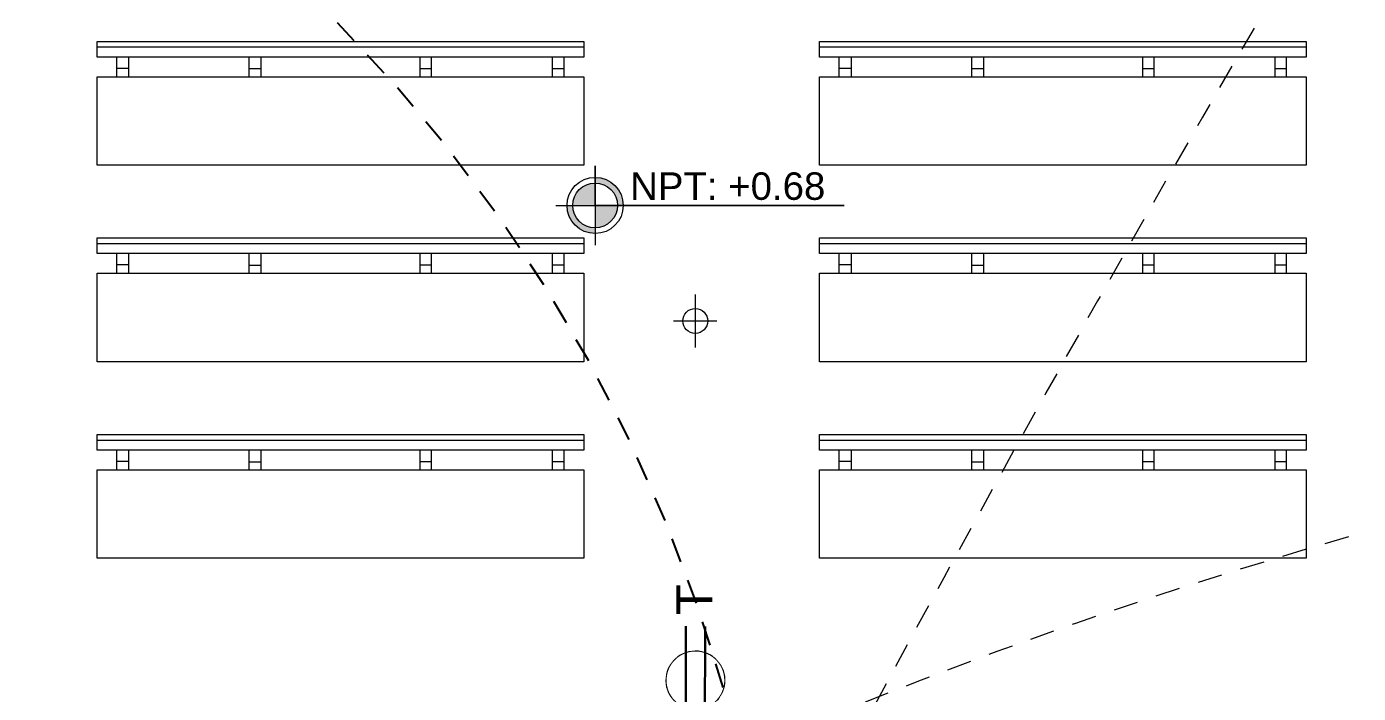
# Model space of a CAD drawing. Header units: metres. Extents: x 44.2 to 92, y 190.7 to 278.8.
# Drawn here: x 51.64 to 58.42, y 265.51 to 268.9 of the extents above; entities that cross this region are included whole.
import ezdxf

# ---------------------------------------------------------------- set-up
doc = ezdxf.new("R2010")
doc.units = ezdxf.units.M
doc.set_wipeout_variables(frame=1)
doc.linetypes.add('CONTINUA', pattern=[0])
doc.linetypes.add('HIDDEN2', pattern=[0.1875, 0.125, -0.0625])
doc.layers.add('CELOSIA', color=40, linetype='Continuous')
doc.layers.add('Cotas varias El', color=253, linetype='Continuous', lineweight=13)
doc.layers.add('TOMACORRIENTE', color=5, linetype='HIDDEN2', lineweight=30)
doc.styles.add('JOS', font='arial.ttf', dxfattribs={"height": 1})
doc.styles.add('style1', font='arial.ttf')

# ---------------------------------------------------------------- blocks, each defined once
blk = doc.blocks.new('*U210')
at = {"layer": 'CELOSIA', "linetype": 'Continuous', "lineweight": 5}
blk.add_lwpolyline([(0.02311068210171641, -0.009533958925487696), (-0.0224195818576689, -0.01106175163914713), (-0.02311068210171641, 0.009533958925487696), (0.0224195818576689, 0.01106175163914713)], close=True, dxfattribs=at)
blk = doc.blocks.new('*U211')
at = {"layer": 'Cotas varias El', "color": 0, "linetype": 'ByBlock', "lineweight": -2, "transparency": 16777216}
blk.add_blockref('*U210', (47.84981600904775, 267.1965604390824), dxfattribs=at)
for p, rotation in [((47.85651983784212, 267.0467421300379), 1.363763456892946), ((47.86678743076043, 266.8971258087988), 2.727526913785723), ((47.88061297104501, 266.747796235434), 4.091290370678813), ((47.8979886263034, 266.5988380075653), 5.455053827572192), ((47.91890455294549, 266.4503355124409), 6.818817284465766), ((47.94334890176013, 266.3023728791293), 8.182580741358699), ((47.97130782462784, 266.1550339308586), 9.54634419825214), ((48.00276548236603, 266.0084021375288), 10.91010765514593), ((48.03770405370215, 265.8625605684257), 12.27387111203962), ((48.07610374536973, 265.71759184516), 13.63763456893314), ((48.11794280332157, 265.5735780948611), 15.00139802582635), ((48.16319752505377, 265.4306009036507), 16.36516148271985), ((48.2118422730336, 265.2887412704233), 17.7289249396136), ((48.26384948922353, 265.1480795609582), 19.09268839650705), ((48.31918971069338, 265.0086954623919), 20.45645185340029), ((48.37783158631146, 264.8706679380736), 21.82021531029404), ((48.43974189450554, 264.7340751828309), 23.18397876718752), ((48.50488556208344, 264.5989945786719), 24.54774222408073), ((48.5732256841025, 264.4655026509463), 25.91150568097448), ((48.64472354477685, 264.3336750249932), 27.27526913786821), ((48.71933863941055, 264.2035863832974), 28.63903259476198), ((48.79702869734412, 264.0753104231811), 30.00279605165573), ((48.87774970590159, 263.9489198150533), 31.36655950854948), ((48.96145593532437, 263.8244861612401), 32.73032296544294), ((49.04809996467791, 263.7020799554218), 34.09408642233669), ((49.1376327087164, 263.5817705426961), 35.45784987923045), ((49.23000344569043, 263.4636260802938), 36.8216133361242), ((49.32515984608158, 263.347713498966), 38.18537679301794), ((49.423048002248, 263.2340984650673), 39.54914024991168), ((49.523612458964, 263.1228453433544), 40.91290370680544), ((49.62679624483621, 263.0140171605223), 42.27666716369919), ((49.73254090457895, 262.9076755694991), 43.64043062059293), ((49.84078653212998, 262.8038808145182), 45.00419407748669), ((49.9514718045883, 262.7026916969892), 46.36795753438043), ((50.06453401695455, 262.604165542186), 47.73172099127417), ((50.17990911765445, 262.5083581667708), 49.0954844481674), ((50.29753174482499, 262.4153238471733), 50.45924790506061), ((50.41733526334304, 262.3251152888423), 51.82301136195435), ((50.53925180257518, 262.237783596387), 53.1867748188481), ((50.66321229482757, 262.1533782446253), 54.55053827574131), ((50.78914651447384, 262.071947050556), 55.91430173263453), ((50.91698311773913, 261.9935361462694), 57.27806518952773), ((51.04664968311742, 261.9181899528123), 58.64182864642095), ((51.17807275239952, 261.8459511550238), 60.00559210331495), ((51.31117787228838, 261.7768606773526), 61.36935556020844), ((51.44588963657795, 261.7109576606732), 62.73311901710166), ((51.58213172887221, 261.6482794401118), 64.09688247399488), ((51.71982696581946, 261.5888615238953), 65.46064593088808), ((51.85889734083808, 261.5327375732357), 66.8244093877813), ((51.99926406830841, 261.4799393832598), 68.18817284467453), ((52.14084762820619, 261.4304968649973), 69.55193630156745), ((52.28356781115183, 261.3844380284356), 70.91569975846095), ((52.4273437638504, 261.3417889666513), 72.27946321535416), ((52.57209403489633, 261.3025738410288), 73.64322667224765), ((52.71773662091688, 261.2668148675717), 75.00699012914112), ((52.86418901302847, 261.2345323043176), 76.37075358603433), ((53.01136824357922, 261.2057444398613), 77.7345170429278), ((53.15919093315154, 261.1804675829944), 79.09828049982156), ((53.30757333779783, 261.1587160534656), 80.4620439567153), ((53.45643139648289, 261.1405021738685), 81.82580741360904), ((53.60568077870579, 261.125836262661), 83.18957087050254), ((53.75523693227446, 261.1147266283194), 84.55333432739575)]:
    blk.add_blockref('*U210', p, dxfattribs=dict(at, rotation=rotation))
blk = doc.blocks.new('A$Cbbd7e0fc')
at = {"linetype": 'ByBlock'}
for p, q in [((-1.237733178606319, 0.5500000000000682), (-1.237733178606319, 0.6300000000000523)), ((-1.237733178606319, 0.6300000000000523), (1.237733178606319, 0.6300000000000523)), ((1.237733178606319, 0.6300000000000523), (1.237733178606319, 0.5500000000000682)), ((1.237733178606319, 0.6000000000000796), (-1.237733178606319, 0.6000000000000796)), ((1.237733178606319, 0.5500000000000682), (-1.237733178606319, 0.5500000000000682)), ((-1.137733178606283, 0.4500000000000455), (-1.137733178606283, 0.5500000000000682)), ((-1.077733178606223, 0.5500000000000682), (-1.077733178606223, 0.4500000000000455)), ((-0.4637500000000472, 0.4500000000000455), (-0.4637500000000472, 0.5475000000000705)), ((-0.4037499999999881, 0.5475000000000705), (-0.4037499999999881, 0.4500000000000455)), ((0.4037499999999454, 0.5500000000000682), (0.4037499999999454, 0.4500000000000455)), ((0.4637500000000045, 0.4500000000000455), (0.4637500000000045, 0.5500000000000682)), ((1.077733178606181, 0.5500000000000682), (1.077733178606181, 0.4500000000000455)), ((1.13773317860624, 0.4500000000000455), (1.13773317860624, 0.5500000000000682)), ((-1.077733178606223, 0.4925000000000637), (-1.137733178606283, 0.4925000000000637)), ((-0.4037499999999881, 0.4900000000000659), (-0.4637500000000472, 0.4900000000000659)), ((0.4037499999999454, 0.4925000000000637), (0.4637500000000045, 0.4925000000000637)), ((1.077733178606181, 0.4925000000000637), (1.13773317860624, 0.4925000000000637)), ((-1.237733178606319, 0), (-1.237733178606319, 0.4500000000000455)), ((-1.237733178606319, 0.4500000000000455), (1.237733178606319, 0.4500000000000455)), ((1.237733178606319, 0.4500000000000455), (1.237733178606319, 0)), ((1.237733178606319, 0), (-1.237733178606319, 0))]:
    blk.add_line(p, q, dxfattribs=at)
blk = doc.blocks.new('Tomacorriente con puesta a tierra')
at = {"layer": 'TOMACORRIENTE'}
blk.add_lwpolyline([(0.1110377097752152, 0.03787500199721568), (0.106470417827971, 0.04927411994091102), (0.1007366137026362, 0.06013338031526125), (0.09389911815708374, 0.07033380679115865), (0.0860328442233485, 0.07976364136155682), (0.07722397644477218, 0.08831956878558274), (0.06756902662011095, 0.09590784853193583), (0.05717377640007193, 0.1024453418197655), (0.04615211832141184, 0.1078604225045517), (0.0346248079764707, 0.1120937618291336), (0.02271814098963248, 0.1150989784419879), (0.01056256929603519, 0.116843146561022), (-0.001708728117129181, 0.1173071567153332), (-0.01396130434746794, 0.1164859251125705), (-0.02606091760578508, 0.1143884493380275), (-0.03787500199721562, 0.1110377097752152), (-0.04927411994091096, 0.106470417827971), (-0.06013338031526121, 0.1007366137026363), (-0.07033380679115861, 0.09389911815708377), (-0.0797636413615568, 0.08603284422334853), (-0.08831956878558272, 0.0772239764447722), (-0.09590784853193583, 0.06756902662011095), (-0.1024453418197655, 0.05717377640007192), (-0.1078604225045517, 0.04615211832141181), (-0.1120937618291337, 0.03462480797647064), (-0.1150989784419879, 0.02271814098963238), (-0.116843146561022, 0.01056256929603507), (-0.1173071567153332, -0.00170872811712933), (-0.1164859251125705, -0.01396130434746811), (-0.1143884493380275, -0.02606091760578528), (-0.1110377097752151, -0.03787500199721584), (-0.1064704178279709, -0.04927411994091119), (-0.1007366137026361, -0.06013338031526141), (-0.09389911815708361, -0.07033380679115882), (-0.08603284422334835, -0.07976364136155698), (-0.07722397644477201, -0.08831956878558288), (-0.06756902662011077, -0.09590784853193594), (-0.05717377640007178, -0.1024453418197655), (-0.04615211832141172, -0.1078604225045518), (-0.03462480797647059, -0.1120937618291337), (-0.02271814098963238, -0.1150989784419879), (-0.01056256929603513, -0.116843146561022), (0.001708728117129219, -0.1173071567153332), (0.01396130434746795, -0.1164859251125705), (0.02606091760578506, -0.1143884493380275), (0.03787500199721558, -0.1110377097752152), (0.0492741199409109, -0.106470417827971), (0.0601333803152611, -0.1007366137026363), (0.07033380679115848, -0.09389911815708386), (0.07976364136155663, -0.08603284422334867), (0.08831956878558253, -0.0772239764447724), (0.09590784853193564, -0.0675690266201112), (0.1024453418197653, -0.05717377640007224), (0.1078604225045516, -0.04615211832141219), (0.1120937618291335, -0.03462480797647111), (0.1150989784419878, -0.0227181409896329), (0.1168431465610219, -0.01056256929603565), (0.1173071567153332, 0.00170872811712869), (0.1164859251125706, 0.01396130434746743), (0.1143884493380276, 0.02606091760578455)], close=True, dxfattribs=at)
at = {"layer": 'TOMACORRIENTE', "color": 5, "linetype": 'CONTINUA', "style": 'style1', "text_generation_flag": 4}
blk.add_text('T', height=0.1466495011945881, rotation=180, dxfattribs=at).set_placement((0.3905651405155368, -0.06873926737971488))
blk.add_wipeout([(0.1110377097752152, 0.03787500199721572), (0.10647041782797101, 0.04927411994091102), (0.10073661370263626, 0.060133380315261276), (0.09389911815708374, 0.07033380679115869), (0.08603284422334852, 0.07976364136155678), (0.07722397644477218, 0.08831956878558278), (0.06756902662011095, 0.09590784853193585), (0.05717377640007192, 0.1024453418197655), (0.04615211832141185, 0.10786042250455175), (0.0346248079764707, 0.11209376182913361), (0.02271814098963248, 0.11509897844198791), (0.010562569296035192, 0.11684314656102196), (-0.001708728117129181, 0.1173071567153332), (-0.01396130434746794, 0.1164859251125705), (-0.026060917605785074, 0.11438844933802755), (-0.03787500199721564, 0.11103770977521521), (-0.049274119940910965, 0.10647041782797101), (-0.060133380315261206, 0.10073661370263631), (-0.07033380679115861, 0.0938991181570838), (-0.0797636413615568, 0.08603284422334856), (-0.08831956878558272, 0.07722397644477225), (-0.09590784853193582, 0.06756902662011094), (-0.10244534181976546, 0.05717377640007193), (-0.10786042250455176, 0.046152118321411806), (-0.11209376182913366, 0.03462480797647066), (-0.11509897844198791, 0.022718140989632374), (-0.11684314656102199, 0.010562569296035051), (-0.1173071567153332, -0.0017087281171293545), (-0.11648592511257047, -0.013961304347468118), (-0.11438844933802747, -0.026060917605785272), (-0.11103770977521513, -0.03787500199721586), (-0.10647041782797093, -0.04927411994091119), (-0.10073661370263616, -0.060133380315261414), (-0.09389911815708363, -0.07033380679115883), (-0.08603284422334836, -0.07976364136155698), (-0.07722397644477202, -0.08831956878558292), (-0.06756902662011077, -0.09590784853193593), (-0.05717377640007179, -0.10244534181976556), (-0.04615211832141173, -0.1078604225045518), (-0.034624807976470585, -0.11209376182913368), (-0.022718140989632384, -0.1150989784419879), (-0.01056256929603513, -0.11684314656102199), (0.0017087281171292187, -0.1173071567153332), (0.013961304347467953, -0.11648592511257047), (0.026060917605785074, -0.11438844933802757), (0.03787500199721559, -0.11103770977521522), (0.049274119940910896, -0.10647041782797104), (0.060133380315261116, -0.10073661370263634), (0.07033380679115848, -0.09389911815708388), (0.07976364136155663, -0.0860328442233487), (0.08831956878558254, -0.07722397644477241), (0.09590784853193564, -0.06756902662011119), (0.1024453418197653, -0.05717377640007226), (0.10786042250455158, -0.046152118321412194), (0.11209376182913354, -0.034624807976471106), (0.11509897844198778, -0.0227181409896329), (0.11684314656102195, -0.010562569296035662), (0.1173071567153332, 0.001708728117128716), (0.11648592511257057, 0.013961304347467424), (0.11438844933802765, 0.02606091760578455)]).dxf.layer = 'TOMACORRIENTE'
at = {"layer": 'TOMACORRIENTE', "color": 5, "linetype": 'CONTINUA'}
for p, q in [((-0.1107067390126758, 0.03883177443185559), (0.2197075970103469, 0.03883177443185559)), ((-0.1107067390126758, -0.03883177443185559), (0.2197075970103469, -0.03883177443185559))]:
    blk.add_line(p, q, dxfattribs=at)

msp = doc.modelspace()

# ---------------------------------------------------------------- hatches: boundary and pattern name
at = {"layer": 'Cotas varias El'}
h = msp.add_hatch(color=256, dxfattribs=at)
edge = h.paths.add_edge_path()
edge.add_line((54.64990247030281, 267.9909491928284), (54.53609716627355, 267.9909491946248))
edge.add_line((54.53609716627355, 267.9909491946248), (54.53609716627355, 267.8771438908203))
edge.add_arc((54.5360971672844, 267.9909491946248), 0.1138053038046205, 269.9999994913017, 359.9999990956475)
edge = h.paths.add_edge_path()
edge.add_arc((54.53609716705967, 267.9909491928284), 0.1138053056009154, 90.00000039565423, 180)
edge.add_line((54.42229186224483, 267.9909491928284), (54.53609716627409, 267.9909491946248))
edge.add_line((54.53609716627355, 267.9909491946248), (54.53609716627355, 268.1047544984293))
edge = h.paths.add_edge_path()
edge.add_line((54.53609716627355, 268.1337935276153), (54.53609716627355, 268.1047544984293))
edge.add_arc((54.536097165488, 267.9909491928284), 0.1138053056009154, 0, 89.99999960434582, ccw=False)
edge.add_line((54.64990247030281, 267.9909491928284), (54.67894150128521, 267.9909491946248))
edge.add_arc((54.5360971672844, 267.9909491946248), 0.1428443340010337, 0, 90.00000040528428)
msp.add_hatch(color=256, dxfattribs=at).paths.add_polyline_path([(54.42229186219922, 267.9909491946248), (54.39325283122349, 267.9909491946248, 0.4163528812831421), (54.53713971541964, 267.848108664147), (54.53713971541964, 267.8771486659497, -0.4168992925091289)])

# ---------------------------------------------------------------- linework, layer by layer
for p, q in [((55.04531491368051, 267.5383819317883), (55.04531491368051, 267.2681898175347)), ((54.93537206778581, 267.4032858746615), (55.15525775957522, 267.4032858746615))]:
    msp.add_line(p, q, dxfattribs=at)
msp.add_lwpolyline([(56.69600381181009, 263.5106861321716, 0.3010620994090797), (59.27344766864926, 267.4032858746614), (59.27344766864927, 270.6475265991248)], format="xyb", dxfattribs=at)
msp.add_lwpolyline([(54.33545722478689, 267.9909491946248), (55.80323829886345, 267.9909491946248), (54.53713971541964, 267.9909491946248), (54.53713971541964, 268.1926316827877), (54.53713971541964, 267.7892667028691)], dxfattribs=at)
for centre, radius in [((54.53609716627355, 267.9909491946248), 0.1428443350500418), ((54.53609716627355, 267.9909491946248), 0.1138053040743278), ((55.04531491368049, 267.4032858746614), 0.0634453461522107)]:
    msp.add_circle(centre, radius, dxfattribs=at)
for centre, radius, start, end in [((55.04531491368034, 267.4032858746614), 6.539077311070855, 180.0000000000358, 267.9702383702038), ((55.04531491368046, 267.4032858746614), 6.329044810192556, 180.0000000000163, 268.337258296494), ((55.04531491368049, 267.4032858746614), 6.278, 180, 0), ((55.04531491368049, 267.4032858746614), 6.278, 180, 258.7684086753018), ((55.04531491368049, 267.4032858746614), 6.077999999999825, 180, 0), ((55.04531491368049, 267.4032858746614), 6.047999999999824, 180, 0), ((55.04531491368049, 267.4032858746614), 5.377965406460437, 180, 280.5003547340533), ((55.04531491368049, 267.4032858746614), 4.587965406460392, 180, 0), ((55.04531491368049, 267.4032858746614), 4.587965406460392, 180, 0), ((55.04531491368049, 267.4032858746614), 4.55796540646039, 180, 0), ((55.04531491368049, 267.4032858746614), 4.55796540646039, 180, 0), ((55.04531491368049, 267.4032858746614), 4.527965406460388, 180, 244.9703156321596), ((55.04531491368054, 267.4032858746614), 4.232516622810645, 180.020789940583, 222.3601683094529), ((55.04531491368049, 267.4032858746614), 5.377965406460437, 280.5003547340533, 0), ((55.04531491368049, 267.4032858746614), 4.527965406460388, 295.0214664938158, 0)]:
    msp.add_arc(centre, radius, start, end, dxfattribs=at)
at = {"layer": 'TOMACORRIENTE', "color": 10, "lineweight": 20}
for centre, radius, start, end in [((159.9799071541442, 209.4228528692614), 118.1505479499687, 148.4689746290058, 152.6390253374576), ((55.17537646651385, 267.1991046377636), 4.543456633103273, 285.5079771967561, 11.13641328496908), ((65.38671501464883, 241.7725264133044), 25.51688685093804, 104.4500313684138, 119.759679306392)]:
    msp.add_arc(centre, radius, start, end, dxfattribs=at)

# ---------------------------------------------------------------- block references
at = {"layer": 'Cotas varias El'}
for name, p in [('A$Cbbd7e0fc', (53.24021805565873, 268.1958137076845)), ('A$Cbbd7e0fc', (56.91568441287137, 268.1958137076845)), ('A$Cbbd7e0fc', (53.24021805565873, 267.1958137076845)), ('A$Cbbd7e0fc', (56.91568441287137, 267.1958137076845)), ('*U211', (0.8981291458583485, 0)), ('A$Cbbd7e0fc', (53.24021805565873, 266.1958137076845)), ('A$Cbbd7e0fc', (56.91568441287137, 266.1958137076845))]:
    msp.add_blockref(name, p, dxfattribs=at)

# ---------------------------------------------------------------- texts
at = {"layer": 'Cotas varias El', "style": 'JOS'}
msp.add_text('NPT: +0.68', height=0.1397384423660468, rotation=8.130006654569796e-09, dxfattribs=at).set_placement((54.71421058266719, 268.0195489954056))

# ---------------------------------------------------------------- next in the draw order: block references
at = {"layer": 'TOMACORRIENTE', "lineweight": 25, "xscale": 1.25, "yscale": 1.25, "zscale": 1.25, "rotation": 89.88285374326205}
msp.add_blockref('Tomacorriente con puesta a tierra', (55.04626881809249, 265.575102069258), dxfattribs=at)

# ---------------------------------------------------------------- next in the draw order: linework, layer by layer
at = {"layer": 'TOMACORRIENTE', "lineweight": 25}
msp.add_arc((47.52254958486964, 263.3513779500931), 7.971676338234541, 15.927506070085, 66.86635948118366, dxfattribs=at)

doc.saveas('drawing.dxf')
